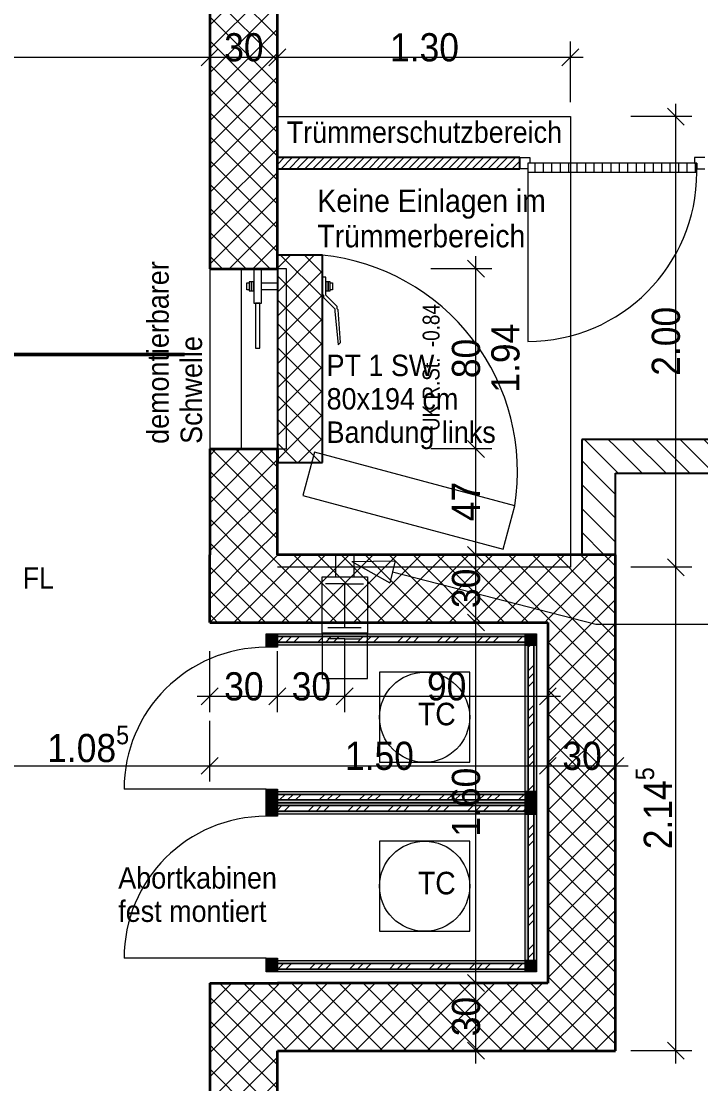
# Model space of a CAD drawing. Header units: metres. Extents: x -0.64 to 0.89, y -0.01 to 0.61.
# Drawn here: x 0.1134 to 0.1737, y 0.4024 to 0.4967 of the extents above; entities that cross this region are included whole.
import ezdxf
from ezdxf.xclip import XClip

# ---------------------------------------------------------------- set-up
doc = ezdxf.new("R2010")
doc.units = ezdxf.units.M
doc.header["$MEASUREMENT"] = 0
doc.header["$XCLIPFRAME"] = 0
for name, pattern in [('Achse', [0.0023, 0, -0.0008, 0.0015, 0]), ('Strich 2', [0.0028222222222216, 0.0014111111111108, -0.0014111111111108]), ('Strichpunkt 6_2_2mm Schnitt', [0.01, 0.006, -0.002, 0, -0.002])]:
    doc.linetypes.add(name, pattern=pattern)
for name, color, linetype in [('010 Aussenwände Schichttrennlinien', 7, 'Continuous'), ('010 Türen', 7, 'Continuous'), ('011_Stift 1.Grau', 7, 'Continuous'), ('015 Innenwände', 7, 'Continuous'), ('015 Innenwände Bauteilschraffuren', 7, 'Continuous'), ('060 Möbel Einbau', 7, 'Continuous'), ('060 Möbel Einbau Bauteilschraffuren', 7, 'Continuous'), ('107 Schutzraum', 7, 'Continuous'), ('160 Beschriftungen Ausführung', 7, 'Continuous'), ('340 Schutzraum', 7, 'Continuous')]:
    doc.layers.add(name, color=color, linetype=linetype)
doc.styles.add('ERSTELLTER_STIL_3', font='Arial.ttf', dxfattribs={"width": 0.8})
doc.styles.add('ERSTELLTER_STIL_5', font='Arial.ttf', dxfattribs={"width": 0.9})
pattern_1 = [(315, (0.5632624936329055, 0.7045894040556212), (0.001060660171779821, 0.001060660171779822), [])]
pattern_2 = [(44.99999999999999, (0.5632624936329055, 0.7045894040556212), (-0.001767766952966368, 0.001767766952966369), []), (44.99999999999999, (0.5629089402423122, 0.7049429574462145), (-0.001767766952966368, 0.001767766952966369), []), (44.99999999999999, (0.5625553868517189, 0.7052965108368078), (-0.001767766952966368, 0.001767766952966369), [])]
pattern_3 = [(44.99999999999999, (0.5632624936329055, 0.7045894040556212), (-0.001060660171779821, 0.001060660171779822), []), (135.0000000000002, (0.5632624936329055, 0.7045894040556212), (0.001060660171779818, 0.001060660171779824), [])]

# ---------------------------------------------------------------- blocks, each defined once
blk = doc.blocks.new('Zeichnung_2_1', base_point=(0.5632624936329055, 0.7045894040556212))
at = {"layer": '015 Innenwände Bauteilschraffuren', "linetype": 'Continuous', "lineweight": 0, "true_color": 0x000000}
h = blk.add_hatch(dxfattribs=at)
h.set_pattern_fill('Beton_0001', color=18, style=0, pattern_type=2)
h.set_pattern_definition(pattern_3)
h.paths.add_polyline_path([(0.1301542766263139, 0.474723795891597), (0.1361542760832409, 0.474723795891597), (0.1361542760832409, 0.4759237965235727), (0.1361542760832409, 0.5735762650520854), (0.1301542766263139, 0.5735762650520854)])
h = blk.add_hatch(dxfattribs=at)
h.set_pattern_fill('Holz__massiv_0001', color=18, style=0, pattern_type=2)
h.set_pattern_definition([(44.99999999999999, (0.5632624936329055, 0.7045894040556212), (-0.0003535533905932736, 0.0003535533905932739), [])])
h.paths.add_polyline_path([(0.1576671738794986, 0.4845762646683712), (0.1361542766317746, 0.4845762639322991), (0.1361542766317746, 0.4835762642843528), (0.1576671738794986, 0.4835762642843528)])
at = {"layer": '015 Innenwände Bauteilschraffuren', "linetype": 'Continuous', "lineweight": 0, "true_color": 0xffffff}
h = blk.add_hatch(dxfattribs=at)
h.set_pattern_fill('Dämmstoff__allgemein_ver_31', style=0, pattern_type=2)
h.set_pattern_definition([(90.0000000000002, (0.5632624936329055, 0.7045894040556212), (-0.00075, 0), [])])
h.paths.add_polyline_path([(0.1583671740758648, 0.4840762645926339), (0.1583671740758654, 0.4832762645926338), (0.1733671740758654, 0.4832762645926441), (0.1733671740758648, 0.4840762645926441)])
at = {"layer": '015 Innenwände Bauteilschraffuren', "linetype": 'Continuous', "lineweight": 0, "true_color": 0x000000}
h = blk.add_hatch(dxfattribs=at)
h.set_pattern_fill('Beton_0001', color=18, style=0, pattern_type=2)
h.set_pattern_definition(pattern_3)
h.paths.add_polyline_path([(0.1401542766333124, 0.457523795912273), (0.1401542766322028, 0.475923795912273), (0.1361542766322029, 0.4759237959120317), (0.1361542766333124, 0.4575237959120318)])
h = blk.add_hatch(dxfattribs=at)
h.set_pattern_fill('Kalksandstein_0001', color=18, style=0, pattern_type=2)
h.set_pattern_definition(pattern_1)
h.paths.add_polyline_path([(0.163154276485584, 0.4595762650542915), (0.163154276485584, 0.4565762650542915), (0.166154276485584, 0.4565762650542915)])
h = blk.add_hatch(dxfattribs=at)
h.set_pattern_fill('Kalksandstein_0001', color=18, style=0, pattern_type=2)
h.set_pattern_definition(pattern_1)
h.paths.add_polyline_path([(0.163154276485584, 0.4595762650542995), (0.1661542764855881, 0.4565762650542955), (0.1661542764855881, 0.4595762650542995)])
h = blk.add_hatch(dxfattribs=at)
h.set_pattern_fill('Kalksandstein_0001', color=18, style=0, pattern_type=2)
h.set_pattern_definition(pattern_1)
h.paths.add_polyline_path([(0.1661542764855881, 0.4565762650542955), (0.2001987327519082, 0.4565762650542955), (0.2001987327519082, 0.4595762654463732), (0.1661542764855881, 0.4595762654463732)])
h = blk.add_hatch(dxfattribs=at)
h.set_pattern_fill('Beton_0001', color=18, style=0, pattern_type=2)
h.set_pattern_definition(pattern_3)
h.paths.add_polyline_path([(0.1361542760832409, 0.4587237967226332), (0.1301542766263139, 0.4587237967226332), (0.1301542766263139, 0.4493259542957452), (0.1361542760832409, 0.4493259542957452), (0.1361542760832409, 0.4575237960906576)])
h = blk.add_hatch(dxfattribs=at)
h.set_pattern_fill('Kalksandstein_0001', color=18, style=0, pattern_type=2)
h.set_pattern_definition(pattern_1)
h.paths.add_polyline_path([(0.163154276485584, 0.4565762650542915), (0.163154276485584, 0.4493259542957452), (0.166154276485584, 0.4493259542957452), (0.166154276485584, 0.4565762650542955)])
h = blk.add_hatch(dxfattribs=at)
h.set_pattern_fill('Beton_0001', color=18, style=0, pattern_type=2)
h.set_pattern_definition(pattern_3)
h.paths.add_polyline_path([(0.1301542766338068, 0.4433259542957452), (0.1361542766338068, 0.4493259542957452), (0.1301542766338068, 0.4493259542957452)])
h = blk.add_hatch(dxfattribs=at)
h.set_pattern_fill('Beton_0001', color=18, style=0, pattern_type=2)
h.set_pattern_definition(pattern_3)
h.paths.add_polyline_path([(0.1361542766345304, 0.4493259542957452), (0.1301542766345304, 0.4433259542957452), (0.1361542766345304, 0.4433259542957452)])
h = blk.add_hatch(dxfattribs=at)
h.set_pattern_fill('Beton_0001', color=18, style=0, pattern_type=2)
h.set_pattern_definition(pattern_3)
h.paths.add_polyline_path([(0.160154276485584, 0.4493259542957452), (0.1361542766338068, 0.4493259542957452), (0.1361542766341686, 0.4433259542957452), (0.160154276485584, 0.4433259542957452)])
h = blk.add_hatch(dxfattribs=at)
h.set_pattern_fill('Beton_0001', color=18, style=0, pattern_type=2)
h.set_pattern_definition(pattern_3)
h.paths.add_polyline_path([(0.166154276485584, 0.4493259542957452), (0.160154276485584, 0.4493259542957452), (0.160154276485584, 0.4433259542957452)])
h = blk.add_hatch(dxfattribs=at)
h.set_pattern_fill('Beton_0001', color=18, style=0, pattern_type=2)
h.set_pattern_definition(pattern_3)
h.paths.add_polyline_path([(0.160154276485584, 0.4433259542957452), (0.166154276485584, 0.4433259542957452), (0.166154276485584, 0.4493259542957452)])
h = blk.add_hatch(dxfattribs=at)
h.set_pattern_fill('Beton_0001', color=18, style=0, pattern_type=2)
h.set_pattern_definition(pattern_3)
h.paths.add_polyline_path([(0.166154276485584, 0.4113259542957452), (0.166154276485584, 0.4433259542957452), (0.160154276485584, 0.4433259542957452), (0.160154276485584, 0.4113259542957452)])
h = blk.add_hatch(dxfattribs=at)
h.set_pattern_fill('Beton_0001', color=18, style=0, pattern_type=2)
h.set_pattern_definition(pattern_3)
h.paths.add_polyline_path([(0.1361542766353118, 0.4113259542957453), (0.1301542766353118, 0.4113259542957453), (0.1361542766353118, 0.4053259542957452)])
h = blk.add_hatch(dxfattribs=at)
h.set_pattern_fill('Beton_0001', color=18, style=0, pattern_type=2)
h.set_pattern_definition(pattern_3)
h.paths.add_polyline_path([(0.1301542766349847, 0.4053259542954181), (0.1361542766353118, 0.4053259542954181), (0.1301542766349847, 0.4113259542957452)])
h = blk.add_hatch(dxfattribs=at)
h.set_pattern_fill('Beton_0001', color=18, style=0, pattern_type=2)
h.set_pattern_definition(pattern_3)
h.paths.add_polyline_path([(0.160154276485584, 0.4113259542957452), (0.1361542766353118, 0.4113259542957452), (0.1361542766349847, 0.4053259542957452), (0.160154276485584, 0.4053259542957452)])
h = blk.add_hatch(dxfattribs=at)
h.set_pattern_fill('Beton_0001', color=18, style=0, pattern_type=2)
h.set_pattern_definition(pattern_3)
h.paths.add_polyline_path([(0.166154276485584, 0.4113259542957452), (0.160154276485584, 0.4113259542957452), (0.166154276485584, 0.4053259542957452)])
h = blk.add_hatch(dxfattribs=at)
h.set_pattern_fill('Beton_0001', color=18, style=0, pattern_type=2)
h.set_pattern_definition(pattern_3)
h.paths.add_polyline_path([(0.166154276485584, 0.4053259542957451), (0.160154276485584, 0.4113259542957452), (0.160154276485584, 0.4053259542957451)])
h = blk.add_hatch(dxfattribs=at)
h.set_pattern_fill('Beton_0001', color=18, style=0, pattern_type=2)
h.set_pattern_definition(pattern_3)
h.paths.add_polyline_path([(0.1361542766262852, 0.2457757868869179), (0.1361542766349847, 0.4053259542954181), (0.1301542766349847, 0.4053259542954181), (0.1301542766262853, 0.245776265082718)])
at = {"layer": '060 Möbel Einbau Bauteilschraffuren', "linetype": 'Continuous', "lineweight": 0, "true_color": 0x000000}
for points in [[(0.1351542764855842, 0.4423259542957452), (0.1351542764855842, 0.4413259542957452), (0.1361542764855844, 0.4413259542957452), (0.1361542764855844, 0.4423259542957452)], [(0.1591542764855839, 0.4413259542957452), (0.1591542764855839, 0.4423259542957452), (0.1581542764855843, 0.4423259542957452), (0.1581542764855843, 0.4413259542957452)], [(0.1361542764855844, 0.4283259542957452), (0.1351542764855842, 0.4283259542957452), (0.1351542764855842, 0.4273259542957452), (0.1361542764855844, 0.4273259542957452)], [(0.1581542764855843, 0.4273259542957452), (0.1591542764855839, 0.4273259542957452), (0.1591542764855839, 0.4283259542957452), (0.1581542764855843, 0.4283259542957452)], [(0.1351542766345958, 0.4273259542957452), (0.1351542766345958, 0.4263259542957453), (0.136154276634596, 0.4263259542957453), (0.136154276634596, 0.4273259542957452)], [(0.1591542766345956, 0.4263259542957453), (0.1591542766345956, 0.4273259542957452), (0.1581542766345959, 0.4273259542957452), (0.1581542766345959, 0.4263259542957453)], [(0.136154276634596, 0.4133259542957452), (0.1351542766345958, 0.4133259542957452), (0.1351542766345958, 0.4123259542957452), (0.136154276634596, 0.4123259542957452)], [(0.1581542766345959, 0.4123259542957452), (0.1591542766345956, 0.4123259542957452), (0.1591542766345956, 0.4133259542957452), (0.1581542766345959, 0.4133259542957452)]]:
    blk.add_hatch(color=18, dxfattribs=at).paths.add_polyline_path(points)
at = {"layer": '060 Möbel Einbau Bauteilschraffuren', "linetype": 'Continuous', "lineweight": 0, "true_color": 0xffffff}
for points in [[(0.1361542764855844, 0.4420759542957452), (0.1581542764855843, 0.4420759542957452), (0.1581542764855843, 0.4423259542957452), (0.1361542764855844, 0.4423259542957452)], [(0.1361542764855844, 0.4413259542957452), (0.1351542764855842, 0.4413259542957452), (0.1351542764855842, 0.4411259542957452), (0.1361542764855844, 0.4411259542957452)], [(0.1361542764855844, 0.4413259542957452), (0.1581542764855843, 0.4413259542957452), (0.1581542764855843, 0.4415759542957453), (0.1361542764855844, 0.4415759542957453)], [(0.1584042764855841, 0.4413259542957452), (0.1581542764855843, 0.4413259542957452), (0.1581542764855843, 0.4283259542957452), (0.1584042764855841, 0.4283259542957452)], [(0.1591542764855839, 0.4283259542957452), (0.1591542764855839, 0.4413259542957452), (0.1589042764855842, 0.4413259542957452), (0.1589042764855842, 0.4283259542957452)], [(0.1351542764855842, 0.4285259542957452), (0.1351542764855842, 0.4283259542957452), (0.1361542764855844, 0.4283259542957452), (0.1361542764855844, 0.4285259542957452)], [(0.1361542764855844, 0.4280759542957452), (0.1581542764855843, 0.4280759542957452), (0.1581542764855843, 0.4283259542957452), (0.1361542764855844, 0.4283259542957452)], [(0.1361542764855844, 0.4273259542957452), (0.1581542764855843, 0.4273259542957452), (0.1581542764855843, 0.4275759542957452), (0.1361542764855844, 0.4275759542957452)], [(0.136154276634596, 0.4270759542957452), (0.1581542766345959, 0.4270759542957452), (0.1581542766345959, 0.4273259542957452), (0.136154276634596, 0.4273259542957452)], [(0.136154276634596, 0.4263259542957453), (0.1351542766345958, 0.4263259542957453), (0.1351542766345958, 0.4261259542957452), (0.136154276634596, 0.4261259542957452)], [(0.136154276634596, 0.4263259542957453), (0.1581542766345959, 0.4263259542957453), (0.1581542766345959, 0.4265759542957452), (0.136154276634596, 0.4265759542957452)], [(0.1584042766345957, 0.4263259542957453), (0.1581542766345959, 0.4263259542957453), (0.1581542766345959, 0.4133259542957452), (0.1584042766345957, 0.4133259542957452)], [(0.1591542766345956, 0.4133259542957452), (0.1591542766345956, 0.4263259542957453), (0.1589042766345958, 0.4263259542957453), (0.1589042766345958, 0.4133259542957452)], [(0.1351542766345958, 0.4135259542957452), (0.1351542766345958, 0.4133259542957452), (0.136154276634596, 0.4133259542957452), (0.136154276634596, 0.4135259542957452)], [(0.136154276634596, 0.4130759542957452), (0.1581542766345959, 0.4130759542957452), (0.1581542766345959, 0.4133259542957452), (0.136154276634596, 0.4133259542957452)], [(0.136154276634596, 0.4123259542957452), (0.1581542766345959, 0.4123259542957452), (0.1581542766345959, 0.4125759542957452), (0.136154276634596, 0.4125759542957452)]]:
    blk.add_hatch(color=7, dxfattribs=at).paths.add_polyline_path(points)
at = {"layer": '060 Möbel Einbau Bauteilschraffuren', "linetype": 'Continuous', "lineweight": 0, "true_color": 0x000000}
h = blk.add_hatch(dxfattribs=at)
h.set_pattern_fill('Holzwerkstoff_0001', color=18, style=0, pattern_type=2)
h.set_pattern_definition(pattern_2)
h.paths.add_polyline_path([(0.1581542764855843, 0.4420759542957452), (0.1361542764855844, 0.4420759542957452), (0.1361542764855844, 0.4415759542957453), (0.1581542764855843, 0.4415759542957453)])
h = blk.add_hatch(dxfattribs=at)
h.set_pattern_fill('Holzwerkstoff_0001', color=18, style=0, pattern_type=2)
h.set_pattern_definition(pattern_2)
h.paths.add_polyline_path([(0.1589042764855842, 0.4413259542957452), (0.1584042764855841, 0.4413259542957452), (0.1584042764855841, 0.4283259542957452), (0.1589042764855842, 0.4283259542957452)])
h = blk.add_hatch(dxfattribs=at)
h.set_pattern_fill('Holzwerkstoff_0001', color=18, style=0, pattern_type=2)
h.set_pattern_definition(pattern_2)
h.paths.add_polyline_path([(0.1361542764855844, 0.4275759542957452), (0.1581542764855843, 0.4275759542957452), (0.1581542764855843, 0.4280759542957452), (0.1361542764855844, 0.4280759542957452)])
h = blk.add_hatch(dxfattribs=at)
h.set_pattern_fill('Holzwerkstoff_0001', color=18, style=0, pattern_type=2)
h.set_pattern_definition(pattern_2)
h.paths.add_polyline_path([(0.1581542766345959, 0.4270759542957452), (0.136154276634596, 0.4270759542957452), (0.136154276634596, 0.4265759542957452), (0.1581542766345959, 0.4265759542957452)])
h = blk.add_hatch(dxfattribs=at)
h.set_pattern_fill('Holzwerkstoff_0001', color=18, style=0, pattern_type=2)
h.set_pattern_definition(pattern_2)
h.paths.add_polyline_path([(0.1589042766345958, 0.4263259542957453), (0.1584042766345957, 0.4263259542957453), (0.1584042766345957, 0.4133259542957452), (0.1589042766345958, 0.4133259542957452)])
h = blk.add_hatch(dxfattribs=at)
h.set_pattern_fill('Holzwerkstoff_0001', color=18, style=0, pattern_type=2)
h.set_pattern_definition(pattern_2)
h.paths.add_polyline_path([(0.136154276634596, 0.4125759542957452), (0.1581542766345959, 0.4125759542957452), (0.1581542766345959, 0.4130759542957452), (0.136154276634596, 0.4130759542957452)])
at = {"layer": '010 Aussenwände Schichttrennlinien', "color": 7, "linetype": 'Strich 2', "lineweight": 20, "ltscale": 1000, "flags": 128}
blk.add_lwpolyline([(0.13615427663324, 0.4587237959120317), (0.13695427663324, 0.45872379591208), (0.13695427663324, 0.4747237959120317), (0.13295427663324, 0.4747237959120317), (0.13295427663324, 0.4587237959118387)], close=True, dxfattribs=at)
at = {"layer": '010 Türen', "color": 7, "linetype": 'Continuous', "lineweight": 13, "ltscale": 1000}
for p, q in [((0.1576671709162341, 0.4845762634223971), (0.158567173761407, 0.4845762634223971)), ((0.1576671709162341, 0.4835762653945803), (0.1576671709162341, 0.4845762634223971)), ((0.158567173761407, 0.4840762644084887), (0.1583671756958895, 0.4840762644084887)), ((0.1583671756958895, 0.4840762644084887), (0.1583671756958895, 0.4835762653945803)), ((0.1583671756958895, 0.4840762644084887), (0.1583671756958895, 0.4832762644461894)), ((0.17336717691406, 0.4840762644084887), (0.1583671756958895, 0.4840762644084887)), ((0.158567173761407, 0.4845762634223971), (0.158567173761407, 0.4840762644084887)), ((0.1740671739934858, 0.4845762634223971), (0.1731671711483129, 0.4845762634223971)), ((0.1731671711483129, 0.4845762634223971), (0.1731671711483129, 0.4840762644084887)), ((0.1731671711483129, 0.4840762644084887), (0.17336717691406, 0.4840762644084887)), ((0.17336717691406, 0.4840762644084887), (0.17336717691406, 0.4835762653945803)), ((0.17336717691406, 0.4832762644461894), (0.17336717691406, 0.4840762644084887)), ((0.1583671756958895, 0.4835762653945803), (0.1576671709162341, 0.4835762653945803)), ((0.1583671756958895, 0.4832762644461894), (0.17336717691406, 0.4832762644461894)), ((0.1583671756958895, 0.4832762644461894), (0.1583671756958895, 0.468276263228019)), ((0.17336717691406, 0.4835762653945803), (0.1740671739934858, 0.4835762653945803))]:
    blk.add_line(p, q, dxfattribs=at)
at = {"layer": '010 Türen', "color": 7, "linetype": 'Continuous', "lineweight": 25, "ltscale": 1000}
for p, q in [((0.1576671709162341, 0.4835762653945803), (0.1576671709162341, 0.4845762634223971)), ((0.1576671709162341, 0.4835762653945803), (0.1576671709162341, 0.4845762634223971)), ((0.1361542769323084, 0.4759237925375719), (0.1361542769323084, 0.4575237934046866)), ((0.1401542767438052, 0.4759237925375719), (0.1361542769323084, 0.4759237925375719)), ((0.1401542767438052, 0.4575237934046866), (0.1401542767438052, 0.4759237925375719)), ((0.1361542769323084, 0.4575237934046866), (0.1401542767438052, 0.4575237934046866))]:
    blk.add_line(p, q, dxfattribs=at)
at = {"layer": '010 Türen', "color": 7, "linetype": 'Continuous', "lineweight": 35, "ltscale": 1000}
for p, q in [((0.1361542769323084, 0.4747237964442377), (0.1361542769323084, 0.4759237925375719)), ((0.1361542769323084, 0.4747237964442377), (0.1361542769323084, 0.4759237925375719)), ((0.1301542733649484, 0.4747237964442377), (0.1361542769323084, 0.4747237964442377)), ((0.1301542733649484, 0.4587237971982505), (0.1361542769323084, 0.4587237971982505)), ((0.1361542769323084, 0.4587237971982505), (0.1361542769323084, 0.4575237934046866)), ((0.1361542769323084, 0.4587237971982505), (0.1361542769323084, 0.4575237934046866))]:
    blk.add_line(p, q, dxfattribs=at)
at = {"layer": '010 Türen', "color": 253, "linetype": 'Continuous', "lineweight": 13, "ltscale": 1000, "true_color": 0x9f9f9f}
for p, q in [((0.1340542779938013, 0.4746595842289237), (0.1340542779938013, 0.4716595824452438)), ((0.1347542750732271, 0.4746595842289237), (0.1340542779938013, 0.4746595842289237)), ((0.1347542750732271, 0.4716595824452438), (0.1347542750732271, 0.4746595842289237)), ((0.1334542760970194, 0.472859578538578), (0.1334542760970194, 0.4734595804353599)), ((0.1334542760970194, 0.4734595804353599), (0.1336542741625368, 0.4734595804353599)), ((0.1336542741625368, 0.4735595833182334), (0.1336542741625368, 0.472759583355934)), ((0.1338542799282839, 0.4735595833182334), (0.1336542741625368, 0.4735595833182334)), ((0.1338542799282839, 0.472759583355934), (0.1338542799282839, 0.4735595833182334)), ((0.1338542799282839, 0.4735595833182334), (0.1338542799282839, 0.472759583355934)), ((0.1340542779938013, 0.4735595833182334), (0.1338542799282839, 0.4735595833182334)), ((0.1340542779938013, 0.472759583355934), (0.1340542779938013, 0.4735595833182334)), ((0.1347542750732271, 0.4734595804353599), (0.1361542769323084, 0.4734595804353599)), ((0.1404542776921962, 0.4739595794492683), (0.1401542767438052, 0.4739595794492683)), ((0.1401542767438052, 0.4739595794492683), (0.1401542767438052, 0.4724595824075431)), ((0.1404542776921962, 0.4723595795246696), (0.1404542776921962, 0.4739595794492683)), ((0.1404542776921962, 0.4735595833182334), (0.1404542776921962, 0.472759583355934)), ((0.1406542757577136, 0.4735595833182334), (0.1404542776921962, 0.4735595833182334)), ((0.1406542757577136, 0.472759583355934), (0.1406542757577136, 0.4735595833182334)), ((0.1406542757577136, 0.4735595833182334), (0.1406542757577136, 0.472759583355934)), ((0.140854273823231, 0.4735595833182334), (0.1406542757577136, 0.4735595833182334)), ((0.140854273823231, 0.472759583355934), (0.140854273823231, 0.4735595833182334)), ((0.140854273823231, 0.4734595804353599), (0.1410542795889781, 0.4734595804353599)), ((0.1410542795889781, 0.4734595804353599), (0.1410542795889781, 0.472859578538578)), ((0.1336542741625368, 0.472859578538578), (0.1334542760970194, 0.472859578538578)), ((0.1336542741625368, 0.472759583355934), (0.1338542799282839, 0.472759583355934)), ((0.1338542799282839, 0.472759583355934), (0.1340542779938013, 0.472759583355934)), ((0.1361542769323084, 0.472859578538578), (0.1347542750732271, 0.472859578538578)), ((0.1401542767438052, 0.4724595824075431), (0.1402542796266787, 0.4723595795246696)), ((0.1404542776921962, 0.472759583355934), (0.1406542757577136, 0.472759583355934)), ((0.1406542757577136, 0.472759583355934), (0.140854273823231, 0.472759583355934)), ((0.1410542795889781, 0.472859578538578), (0.140854273823231, 0.472859578538578)), ((0.1340542779938013, 0.4716595824452438), (0.1347542750732271, 0.4716595824452438)), ((0.1346042745990316, 0.4716595824452438), (0.1342042784679968, 0.4716595824452438)), ((0.1342042784679968, 0.4716595824452438), (0.1342042784679968, 0.4676595826337469)), ((0.1346042745990316, 0.4676595826337469), (0.1346042745990316, 0.4716595824452438)), ((0.1402542796266787, 0.4723595795246696), (0.1402542796266787, 0.4721595814591521)), ((0.1402542796266787, 0.4721595814591521), (0.1412542776544956, 0.4711595834313353)), ((0.141454275720013, 0.4713595814968528), (0.1404542776921962, 0.4723595795246696)), ((0.1412542776544956, 0.4711595834313353), (0.1412542776544956, 0.4709595776655882)), ((0.1412542776544956, 0.4709595776655882), (0.1415542786028865, 0.4679595835821379)), ((0.141454275720013, 0.4711595834313353), (0.141454275720013, 0.4713595814968528)), ((0.1415481954214381, 0.4710656637299102), (0.141454275720013, 0.4711595834313353)), ((0.1417542766684039, 0.4681595816476553), (0.1415481954214381, 0.4710656637299102)), ((0.1342042784679968, 0.4676595826337469), (0.1346042745990316, 0.4676595826337469)), ((0.1415542786028865, 0.4679595835821379), (0.1417542766684039, 0.4681595816476553))]:
    blk.add_line(p, q, dxfattribs=at)
at = {"layer": '010 Türen', "color": 253, "linetype": 'Achse', "lineweight": 13, "ltscale": 1000, "true_color": 0x9f9f9f}
for p, q in [((0.1394446543772775, 0.458448590989434), (0.1384093815972899, 0.4545848852432996)), ((0.1572176931092659, 0.4536863223410771), (0.1394446543772775, 0.458448590989434)), ((0.1384093815972899, 0.4545848852432996), (0.1561824126290486, 0.4498226165949428)), ((0.1561824126290486, 0.4498226165949428), (0.1572176931092659, 0.4536863223410771))]:
    blk.add_line(p, q, dxfattribs=at)
at = {"layer": '010 Türen', "color": 7, "linetype": 'Continuous', "lineweight": 13, "ltscale": 1000}
blk.add_arc((0.1583671740758654, 0.4832762645926338), 0.015, 270, 0, dxfattribs=at)
at = {"layer": '010 Türen', "color": 253, "linetype": 'Achse', "lineweight": 13, "ltscale": 1000, "true_color": 0x9f9f9f}
blk.add_arc((0.1381542766333607, 0.4567237959121524), 0.01930388561922202, 350.9468630574353, 84.05313694945512, dxfattribs=at)
at = {"layer": '011_Stift 1.Grau', "color": 7, "linetype": 'Continuous', "lineweight": 13, "ltscale": 1000}
blk.add_line((0.1301542733649484, 0.4747237964442377), (0.1301542733649484, 0.4587237971982505), dxfattribs=at)
at = {"layer": '015 Innenwände', "color": 7, "linetype": 'Continuous', "lineweight": 25, "ltscale": 1000}
blk.add_line((0.1576671709162341, 0.4835762653945803), (0.1576671709162341, 0.4845762634223971), dxfattribs=at)
at = {"layer": '015 Innenwände', "color": 7, "linetype": 'Continuous', "lineweight": 35, "ltscale": 1000}
for p, q in [((0.1361542769323084, 0.4747237964442377), (0.1361542769323084, 0.4759237925375719)), ((0.1301542733649484, 0.4747237964442377), (0.1361542769323084, 0.4747237964442377)), ((0.1301542733649484, 0.4587237971982505), (0.1361542769323084, 0.4587237971982505)), ((0.1361542769323084, 0.4587237971982505), (0.1361542769323084, 0.4575237934046866))]:
    blk.add_line(p, q, dxfattribs=at)
at = {"layer": '015 Innenwände', "color": 7, "linetype": 'Continuous', "lineweight": 35, "ltscale": 1000, "flags": 128}
for points in [[(0.1361542766322753, 0.4747237952431017), (0.1361542766262537, 0.5745762650531814)], [(0.130154276626314, 0.5735762650520854), (0.1301542766322752, 0.4747237964393328)], [(0.1301542766332401, 0.4587237957621287), (0.1301542766338068, 0.4493259542957452)], [(0.1361542766338068, 0.4493259542957452), (0.1361542766332401, 0.4587237963040862)], [(0.1301542766341686, 0.4433259542957452), (0.1301542766338068, 0.4493259542957452)], [(0.160154276485584, 0.4493259542957452), (0.1361542766338068, 0.4493259542957452)], [(0.166154276485584, 0.4493259542957452), (0.160154276485584, 0.4493259542957452)], [(0.166154276485584, 0.4113259542957452), (0.166154276485584, 0.4493259542957452)], [(0.1301542766341686, 0.4433259542957452), (0.160154276485584, 0.4433259542957452)], [(0.160154276485584, 0.4433259542957452), (0.160154276485584, 0.4113259542957452)], [(0.1301542766353118, 0.4113259542957452), (0.1361542766353118, 0.4113259542957452)], [(0.1301542766353118, 0.4113259542957452), (0.1301542766263399, 0.2467762648980429)], [(0.160154276485584, 0.4113259542957452), (0.1361542766353118, 0.4113259542957452)], [(0.166154276485584, 0.4053259542957452), (0.166154276485584, 0.4113259542957452)], [(0.1361542766262853, 0.245775786886918), (0.1361542766349847, 0.4053259542957452)], [(0.1361542766349847, 0.4053259542957452), (0.166154276485584, 0.4053259542957452)]]:
    blk.add_lwpolyline(points, dxfattribs=at)
at = {"layer": '015 Innenwände', "color": 7, "linetype": 'Continuous', "lineweight": 25, "ltscale": 1000, "flags": 128}
for points in [[(0.1576671737069484, 0.4845762645926334), (0.1361542766317746, 0.4845762645926188)], [(0.1361542766317746, 0.4845762645926188), (0.1361542766317753, 0.4835762645926188)], [(0.1361542766317753, 0.4835762645926188), (0.1576671737069491, 0.4835762645926334)], [(0.163154276485584, 0.4595762650542915), (0.163154276485584, 0.4565762650542915)], [(0.2001987322263192, 0.4595762650543412), (0.163154276485584, 0.4595762650542915)], [(0.163154276485584, 0.4565762650542915), (0.163154276485584, 0.4493259542957452)], [(0.166154276485584, 0.4493259542957452), (0.166154276485584, 0.4565762650542955)], [(0.166154276485584, 0.4565762650542955), (0.2001987327519065, 0.4565762650543412)], [(0.166154276485584, 0.4493259542957452), (0.163154276485584, 0.4493259542957452)]]:
    blk.add_lwpolyline(points, dxfattribs=at)
at = {"layer": '060 Möbel Einbau', "color": 7, "linetype": 'Continuous', "lineweight": 13, "ltscale": 1000}
for p, q in [((0.1351542789044916, 0.4423259578855394), (0.1361542769323084, 0.4423259578855394)), ((0.1351542789044916, 0.4413259521574929), (0.1351542789044916, 0.4423259578855394)), ((0.1361542769323084, 0.4420759545284703), (0.1361542769323084, 0.4423259578855394)), ((0.1361542769323084, 0.4423259578855394), (0.1581542797456556, 0.4423259578855394)), ((0.1361542769323084, 0.4423259578855394), (0.1361542769323084, 0.4413259521574929)), ((0.1581542797456556, 0.4423259578855394), (0.1581542797456556, 0.4420759545284703)), ((0.1581542797456556, 0.4413259521574929), (0.1581542797456556, 0.4423259578855394)), ((0.1581542797456556, 0.4423259578855394), (0.1591542777734724, 0.4423259578855394)), ((0.1591542777734724, 0.4423259578855394), (0.1591542777734724, 0.4413259521574929)), ((0.1351542789044916, 0.4411259540919755), (0.1351542789044916, 0.4413259521574929)), ((0.1351542789044916, 0.4413259521574929), (0.1361542769323084, 0.4413259521574929)), ((0.1361542769323084, 0.4413259521574929), (0.1351542789044916, 0.4413259521574929)), ((0.1581542797456556, 0.4420759545284703), (0.1361542769323084, 0.4420759545284703)), ((0.1361542769323084, 0.4415759555145619), (0.1361542769323084, 0.4420759545284703)), ((0.1361542769323084, 0.4420759545284703), (0.1581542797456556, 0.4420759545284703)), ((0.1361542769323084, 0.4413259521574929), (0.1361542769323084, 0.4415759555145619)), ((0.1361542769323084, 0.4415759555145619), (0.1581542797456556, 0.4415759555145619)), ((0.1581542797456556, 0.4415759555145619), (0.1361542769323084, 0.4415759555145619)), ((0.1581542797456556, 0.4413259521574929), (0.1361542769323084, 0.4413259521574929)), ((0.1361542769323084, 0.4413259521574929), (0.1361542769323084, 0.4411259540919755)), ((0.1581542797456556, 0.4420759545284703), (0.1581542797456556, 0.4415759555145619)), ((0.1581542797456556, 0.4415759555145619), (0.1581542797456556, 0.4413259521574929)), ((0.1581542797456556, 0.4283259546951858), (0.1581542797456556, 0.4413259521574929)), ((0.1581542797456556, 0.4413259521574929), (0.158404275402495, 0.4413259521574929)), ((0.1591542777734724, 0.4413259521574929), (0.1581542797456556, 0.4413259521574929)), ((0.158404275402495, 0.4413259521574929), (0.158404275402495, 0.4283259546951858)), ((0.158404275402495, 0.4283259546951858), (0.158404275402495, 0.4413259521574929)), ((0.158404275402495, 0.4413259521574929), (0.1589042744164034, 0.4413259521574929)), ((0.1589042744164034, 0.4283259546951858), (0.1589042744164034, 0.4413259521574929)), ((0.1589042744164034, 0.4413259521574929), (0.1591542777734724, 0.4413259521574929)), ((0.1589042744164034, 0.4413259521574929), (0.1589042744164034, 0.4283259546951858)), ((0.1591542777734724, 0.4413259521574929), (0.1591542777734724, 0.4283259546951858)), ((0.1361542769323084, 0.4411259540919755), (0.1351542789044916, 0.4411259540919755)), ((0.1351542789044916, 0.4285259527607032), (0.1225542775732193, 0.4285259527607032)), ((0.1351542789044916, 0.4285259527607032), (0.1361542769323084, 0.4285259527607032)), ((0.1351542789044916, 0.4283259546951858), (0.1351542789044916, 0.4285259527607032)), ((0.1361542769323084, 0.4283259546951858), (0.1351542789044916, 0.4283259546951858)), ((0.1351542789044916, 0.4273259566673689), (0.1351542789044916, 0.4283259546951858)), ((0.1351542789044916, 0.4283259546951858), (0.1361542769323084, 0.4283259546951858)), ((0.1361542769323084, 0.4285259527607032), (0.1361542769323084, 0.4283259546951858)), ((0.1361542769323084, 0.4280759513381167), (0.1361542769323084, 0.4283259546951858)), ((0.1361542769323084, 0.4283259546951858), (0.1581542797456556, 0.4283259546951858)), ((0.1361542769323084, 0.4283259546951858), (0.1361542769323084, 0.4273259566673689)), ((0.1581542797456556, 0.4280759513381167), (0.1361542769323084, 0.4280759513381167)), ((0.1361542769323084, 0.4275759523242083), (0.1361542769323084, 0.4280759513381167)), ((0.1361542769323084, 0.4280759513381167), (0.1581542797456556, 0.4280759513381167)), ((0.1581542797456556, 0.4283259546951858), (0.1581542797456556, 0.4280759513381167)), ((0.158404275402495, 0.4283259546951858), (0.1581542797456556, 0.4283259546951858)), ((0.1581542797456556, 0.4273259566673689), (0.1581542797456556, 0.4283259546951858)), ((0.1581542797456556, 0.4283259546951858), (0.1591542777734724, 0.4283259546951858)), ((0.1581542797456556, 0.4280759513381167), (0.1581542797456556, 0.4275759523242083)), ((0.1589042744164034, 0.4283259546951858), (0.158404275402495, 0.4283259546951858)), ((0.1591542777734724, 0.4283259546951858), (0.1589042744164034, 0.4283259546951858)), ((0.1591542777734724, 0.4283259546951858), (0.1591542777734724, 0.4273259566673689)), ((0.1361542769323084, 0.4273259566673689), (0.1351542789044916, 0.4273259566673689)), ((0.1351542789044916, 0.4273259566673689), (0.1361542769323084, 0.4273259566673689)), ((0.1351542789044916, 0.4263259509393225), (0.1351542789044916, 0.4273259566673689)), ((0.1361542769323084, 0.4273259566673689), (0.1361542769323084, 0.4275759523242083)), ((0.1361542769323084, 0.4275759523242083), (0.1581542797456556, 0.4275759523242083)), ((0.1581542797456556, 0.4275759523242083), (0.1361542769323084, 0.4275759523242083)), ((0.1581542797456556, 0.4273259566673689), (0.1361542769323084, 0.4273259566673689)), ((0.1361542769323084, 0.4270759533102999), (0.1361542769323084, 0.4273259566673689)), ((0.1361542769323084, 0.4273259566673689), (0.1581542797456556, 0.4273259566673689)), ((0.1361542769323084, 0.4273259566673689), (0.1361542769323084, 0.4263259509393225)), ((0.1581542797456556, 0.4275759523242083), (0.1581542797456556, 0.4273259566673689)), ((0.1591542777734724, 0.4273259566673689), (0.1581542797456556, 0.4273259566673689)), ((0.1581542797456556, 0.4273259566673689), (0.1581542797456556, 0.4270759533102999)), ((0.1581542797456556, 0.4263259509393225), (0.1581542797456556, 0.4273259566673689)), ((0.1581542797456556, 0.4273259566673689), (0.1591542777734724, 0.4273259566673689)), ((0.1591542777734724, 0.4273259566673689), (0.1591542777734724, 0.4263259509393225)), ((0.1351542789044916, 0.4261259528738051), (0.1351542789044916, 0.4263259509393225)), ((0.1351542789044916, 0.4263259509393225), (0.1361542769323084, 0.4263259509393225)), ((0.1361542769323084, 0.4263259509393225), (0.1351542789044916, 0.4263259509393225)), ((0.1581542797456556, 0.4270759533102999), (0.1361542769323084, 0.4270759533102999)), ((0.1361542769323084, 0.4265759542963915), (0.1361542769323084, 0.4270759533102999)), ((0.1361542769323084, 0.4270759533102999), (0.1581542797456556, 0.4270759533102999)), ((0.1361542769323084, 0.4263259509393225), (0.1361542769323084, 0.4265759542963915)), ((0.1361542769323084, 0.4265759542963915), (0.1581542797456556, 0.4265759542963915)), ((0.1581542797456556, 0.4265759542963915), (0.1361542769323084, 0.4265759542963915)), ((0.1581542797456556, 0.4263259509393225), (0.1361542769323084, 0.4263259509393225)), ((0.1361542769323084, 0.4263259509393225), (0.1361542769323084, 0.4261259528738051)), ((0.1581542797456556, 0.4270759533102999), (0.1581542797456556, 0.4265759542963915)), ((0.1581542797456556, 0.4265759542963915), (0.1581542797456556, 0.4263259509393225)), ((0.1581542797456556, 0.4133259534770153), (0.1581542797456556, 0.4263259509393225)), ((0.1581542797456556, 0.4263259509393225), (0.158404275402495, 0.4263259509393225)), ((0.1591542777734724, 0.4263259509393225), (0.1581542797456556, 0.4263259509393225)), ((0.158404275402495, 0.4263259509393225), (0.158404275402495, 0.4133259534770153)), ((0.158404275402495, 0.4133259534770153), (0.158404275402495, 0.4263259509393225)), ((0.158404275402495, 0.4263259509393225), (0.1589042744164034, 0.4263259509393225)), ((0.1589042744164034, 0.4133259534770153), (0.1589042744164034, 0.4263259509393225)), ((0.1589042744164034, 0.4263259509393225), (0.1591542777734724, 0.4263259509393225)), ((0.1589042744164034, 0.4263259509393225), (0.1589042744164034, 0.4133259534770153)), ((0.1591542777734724, 0.4263259509393225), (0.1591542777734724, 0.4133259534770153)), ((0.1361542769323084, 0.4261259528738051), (0.1351542789044916, 0.4261259528738051)), ((0.1351542789044916, 0.4135259515425327), (0.1225542775732193, 0.4135259515425327)), ((0.1351542789044916, 0.4135259515425327), (0.1361542769323084, 0.4135259515425327)), ((0.1351542789044916, 0.4133259534770153), (0.1351542789044916, 0.4135259515425327)), ((0.1361542769323084, 0.4133259534770153), (0.1351542789044916, 0.4133259534770153)), ((0.1351542789044916, 0.4123259554491985), (0.1351542789044916, 0.4133259534770153)), ((0.1351542789044916, 0.4133259534770153), (0.1361542769323084, 0.4133259534770153)), ((0.1361542769323084, 0.4135259515425327), (0.1361542769323084, 0.4133259534770153)), ((0.1361542769323084, 0.413075957820176), (0.1361542769323084, 0.4133259534770153)), ((0.1361542769323084, 0.4133259534770153), (0.1581542797456556, 0.4133259534770153)), ((0.1361542769323084, 0.4133259534770153), (0.1361542769323084, 0.4123259554491985)), ((0.1581542797456556, 0.413075957820176), (0.1361542769323084, 0.413075957820176)), ((0.1361542769323084, 0.4125759511060379), (0.1361542769323084, 0.413075957820176)), ((0.1361542769323084, 0.413075957820176), (0.1581542797456556, 0.413075957820176)), ((0.1581542797456556, 0.4133259534770153), (0.1581542797456556, 0.413075957820176)), ((0.158404275402495, 0.4133259534770153), (0.1581542797456556, 0.4133259534770153)), ((0.1581542797456556, 0.4123259554491985), (0.1581542797456556, 0.4133259534770153)), ((0.1581542797456556, 0.4133259534770153), (0.1591542777734724, 0.4133259534770153)), ((0.1581542797456556, 0.413075957820176), (0.1581542797456556, 0.4125759511060379)), ((0.1589042744164034, 0.4133259534770153), (0.158404275402495, 0.4133259534770153)), ((0.1591542777734724, 0.4133259534770153), (0.1589042744164034, 0.4133259534770153)), ((0.1591542777734724, 0.4133259534770153), (0.1591542777734724, 0.4123259554491985)), ((0.1361542769323084, 0.4123259554491985), (0.1351542789044916, 0.4123259554491985)), ((0.1361542769323084, 0.4123259554491985), (0.1361542769323084, 0.4125759511060379)), ((0.1361542769323084, 0.4125759511060379), (0.1581542797456556, 0.4125759511060379)), ((0.1581542797456556, 0.4125759511060379), (0.1361542769323084, 0.4125759511060379)), ((0.1581542797456556, 0.4123259554491985), (0.1361542769323084, 0.4123259554491985)), ((0.1581542797456556, 0.4125759511060379), (0.1581542797456556, 0.4123259554491985)), ((0.1591542777734724, 0.4123259554491985), (0.1581542797456556, 0.4123259554491985))]:
    blk.add_line(p, q, dxfattribs=at)
for centre in [(0.1351542764855842, 0.4285259542957452), (0.1351542766345958, 0.4135259542957452)]:
    blk.add_arc(centre, 0.01259999999999799, 90, 180, dxfattribs=at)
at = {"layer": '107 Schutzraum', "color": 7, "linetype": 'Continuous', "lineweight": 13, "ltscale": 1000}
for p, q in [((0.1309042757359258, 0.4942369869812577), (0.1294042786942006, 0.4927369822393029)), ((0.1301542733649484, 0.4894869847987835), (0.1301542733649484, 0.494893239055863)), ((0.1369042793032858, 0.4942369869812577), (0.135404274561331, 0.4927369822393029)), ((0.1361542769323084, 0.4894869847987835), (0.1361542769323084, 0.494893239055863)), ((0.161404277186175, 0.4927369822393029), (0.1629042742279002, 0.4942369869812577)), ((0.1621542795571524, 0.4894869847987835), (0.1621542795571524, 0.494893239055863)), ((0.06845427338502418, 0.4934869846102803), (0.1301542733649484, 0.4934869846102803)), ((0.1301542733649484, 0.4934869846102803), (0.1361542769323084, 0.4934869846102803)), ((0.1361542769323084, 0.4934869846102803), (0.1621542795571524, 0.4934869846102803)), ((0.1621542795571524, 0.4934869846102803), (0.1632792754133889, 0.4934869846102803)), ((0.1715068245237003, 0.4882211209407538), (0.1715068245237003, 0.4893461244972199)), ((0.1722568268946777, 0.4874711185697764), (0.1707568221527228, 0.4889711233117312)), ((0.1729130712690533, 0.4882211209407538), (0.1675068247122035, 0.4882211209407538)), ((0.1715068245237003, 0.4482259508697961), (0.1715068245237003, 0.4882211209407538)), ((0.1545230208329165, 0.4739737940732603), (0.1530230237911913, 0.4754737988152151)), ((0.1537730184619391, 0.4747237964442377), (0.1537730184619391, 0.4758487923004742)), ((0.1551792729075217, 0.4747237964442377), (0.1497730186504423, 0.4747237964442377)), ((0.1537730184619391, 0.4587237971982505), (0.1537730184619391, 0.4747237964442377)), ((0.1530230237911913, 0.459473799569228), (0.1545230208329165, 0.4579737948272731)), ((0.1551792729075217, 0.4587237971982505), (0.1497730186504423, 0.4587237971982505)), ((0.1537730184619391, 0.4493259517804865), (0.1537730184619391, 0.4587237971982505)), ((0.1530230237911913, 0.4500759541514639), (0.1545230208329165, 0.4485759571097387)), ((0.1551792729075217, 0.4493259517804865), (0.1497730186504423, 0.4493259517804865)), ((0.1537730184619391, 0.4433259559133561), (0.1537730184619391, 0.4493259517804865)), ((0.1707568221527228, 0.4489759532407736), (0.1722568268946777, 0.4474759561990484)), ((0.1729130712690533, 0.4482259508697961), (0.1675068247122035, 0.4482259508697961)), ((0.1715068245237003, 0.4053259538540217), (0.1715068245237003, 0.4482259508697961)), ((0.1577730182734359, 0.4433259559133561), (0.1523667717165861, 0.4433259559133561)), ((0.1530230237911913, 0.4440759505841038), (0.1545230208329165, 0.4425759535423787)), ((0.1537730184619391, 0.4113259574213817), (0.1537730184619391, 0.4433259559133561)), ((0.1301542733649484, 0.4353712875424974), (0.1301542733649484, 0.440777541799577)), ((0.1361542769323084, 0.4353712875424974), (0.1361542769323084, 0.440777541799577)), ((0.1421364467677261, 0.4353712875424974), (0.1421364467677261, 0.440777541799577)), ((0.1601542758012892, 0.4353712875424974), (0.1601542758012892, 0.440777541799577)), ((0.1309042757359258, 0.4375275366588279), (0.1294042786942006, 0.4360275396171027)), ((0.1369042793032858, 0.4375275366588279), (0.135404274561331, 0.4360275396171027)), ((0.1428864491387035, 0.4375275366588279), (0.1413864443967487, 0.4360275396171027)), ((0.1594042734303117, 0.4360275396171027), (0.1609042781722666, 0.4375275366588279)), ((0.1290292775087119, 0.4367775419880802), (0.1301542733649484, 0.4367775419880802)), ((0.1301542733649484, 0.4367775419880802), (0.1361542769323084, 0.4367775419880802)), ((0.1361542769323084, 0.4367775419880802), (0.1421364467677261, 0.4367775419880802)), ((0.1421364467677261, 0.4367775419880802), (0.1601542758012892, 0.4367775419880802)), ((0.1601542758012892, 0.4367775419880802), (0.1612792793577553, 0.4367775419880802)), ((0.1301542733649484, 0.429202302434777), (0.1301542733649484, 0.4346085489916269)), ((0.1661542793686492, 0.429202302434777), (0.1661542793686492, 0.4346085489916269)), ((0.1601542758012892, 0.4266085493686332), (0.1601542758012892, 0.432014795925483)), ((0.1309042757359258, 0.4313585515511075), (0.1294042786942006, 0.4298585468091526)), ((0.1609042781722666, 0.4313585515511075), (0.1594042734303117, 0.4298585468091526)), ((0.1654042769976718, 0.4298585468091526), (0.1669042740393969, 0.4313585515511075)), ((0.1084542792002218, 0.4306085491801301), (0.1301542733649484, 0.4306085491801301)), ((0.1301542733649484, 0.4306085491801301), (0.1601542758012892, 0.4306085491801301)), ((0.1601542758012892, 0.4306085491801301), (0.1661542793686492, 0.4306085491801301)), ((0.1661542793686492, 0.4306085491801301), (0.1672792752248857, 0.4306085491801301)), ((0.1530230237911913, 0.4120759520921295), (0.1545230208329165, 0.4105759550504043)), ((0.1577730182734359, 0.4113259574213817), (0.1523667717165861, 0.4113259574213817)), ((0.1537730184619391, 0.4053259538540217), (0.1537730184619391, 0.4113259574213817)), ((0.1530230237911913, 0.4060759562249991), (0.1545230208329165, 0.4045759514830443)), ((0.1707568221527228, 0.4060759562249991), (0.1722568268946777, 0.4045759514830443)), ((0.1577730182734359, 0.4053259538540217), (0.1523667717165861, 0.4053259538540217)), ((0.1537730184619391, 0.4042009579977853), (0.1537730184619391, 0.4053259538540217)), ((0.1729130712690533, 0.4053259538540217), (0.1675068247122035, 0.4053259538540217)), ((0.1715068245237003, 0.4042009579977853), (0.1715068245237003, 0.4053259538540217))]:
    blk.add_line(p, q, dxfattribs=at)
at = {"layer": '340 Schutzraum', "color": 7, "linetype": 'Continuous', "lineweight": 13, "ltscale": 1000}
for p, q in [((0.1301542733649484, 0.4742237974303293), (0.1301542733649484, 0.4582237981843422)), ((0.1413392804899496, 0.4473653809008221), (0.1413392804899496, 0.4493653769564557)), ((0.1429392804145483, 0.4493653769564557), (0.1429392804145483, 0.4473653809008221)), ((0.1427581171108318, 0.4487502749092683), (0.1466216149507647, 0.4487903546047605)), ((0.1427581171108318, 0.4487502749092683), (0.146124041509206, 0.4468532386247061)), ((0.1466216149507647, 0.4487903546047605), (0.146124041509206, 0.4468532386247061)), ((0.1401392766963857, 0.4423653753612789), (0.1401392766963857, 0.4473653809008221)), ((0.1401392766963857, 0.4473653809008221), (0.1441392765078824, 0.4473653809008221)), ((0.1441392765078824, 0.4473653809008221), (0.1441392765078824, 0.4423653753612789)), ((0.1463728282299854, 0.4478217966147333), (0.1644079750801021, 0.4431892768365096)), ((0.1421392804522489, 0.4467558769206132), (0.1404284588220741, 0.4467558769206132)), ((0.1421392804522489, 0.4428875202357512), (0.1421392804522489, 0.4467558769206132)), ((0.1421392804522489, 0.4467558769206132), (0.1438064186794406, 0.4467558769206132)), ((0.1644079750801021, 0.4431892768365096), (0.1744079707587293, 0.4431892768365096)), ((0.1401392766963857, 0.4423653753612789), (0.1401392766963857, 0.4383653755497821)), ((0.1441392765078824, 0.4423653753612789), (0.1401392766963857, 0.4423653753612789)), ((0.1406468604365303, 0.4428875202357512), (0.1435880093647547, 0.4428875202357512)), ((0.1441392765078824, 0.4383653755497821), (0.1441392765078824, 0.4423653753612789)), ((0.1421392804522489, 0.4418828712692069), (0.1406468604365303, 0.4418828712692069)), ((0.1421392804522489, 0.4383653755497821), (0.1421392804522489, 0.4418828712692069)), ((0.1421392804522489, 0.4418828712692069), (0.1435880093647547, 0.4418828712692069)), ((0.1532185942246419, 0.4389213629337047), (0.1452185946016483, 0.4389213629337047)), ((0.1452185946016483, 0.4389213629337047), (0.1452185946016483, 0.4309213633107111)), ((0.1532185942246419, 0.4309213633107111), (0.1532185942246419, 0.4389213629337047)), ((0.1401392766963857, 0.4383653755497821), (0.1441392765078824, 0.4383653755497821)), ((0.1452185946016483, 0.4309213633107111), (0.1532185942246419, 0.4309213633107111)), ((0.1532185942246419, 0.4239213694157639), (0.1452185946016483, 0.4239213694157639)), ((0.1452185946016483, 0.4239213694157639), (0.1452185946016483, 0.4159213697927703)), ((0.1532185942246419, 0.4159213697927703), (0.1532185942246419, 0.4239213694157639)), ((0.1452185946016483, 0.4159213697927703), (0.1532185942246419, 0.4159213697927703))]:
    blk.add_line(p, q, dxfattribs=at)
at = {"layer": '340 Schutzraum', "color": 7, "linetype": 'Strich 2', "lineweight": 13, "ltscale": 1000, "flags": 128}
blk.add_lwpolyline([(0.1361542766259829, 0.4882211210705845), (0.1621542766259829, 0.4882211210705845), (0.1621542766259829, 0.4482259542957452), (0.1361542766259828, 0.4482259542957454)], dxfattribs=at)
at = {"layer": '340 Schutzraum', "color": 7, "linetype": 'Strichpunkt 6_2_2mm Schnitt', "lineweight": 50, "ltscale": 1000, "flags": 128}
blk.add_lwpolyline([(0.02852925500250125, 0.4769810621844294), (0.02852973213755483, 0.4671099694824824), (0.1279303490868337, 0.4671099874976929)], dxfattribs=at)
at = {"layer": '340 Schutzraum', "color": 7, "linetype": 'Continuous', "lineweight": 13, "ltscale": 1000}
for centre in [(0.149218593109135, 0.4349213662068618), (0.1492185932581466, 0.4199213662068618)]:
    blk.add_circle(centre, 0.0040000000596, dxfattribs=at)
at = {"layer": '107 Schutzraum', "color": 7, "linetype": 'Continuous', "lineweight": 13, "char_height": 0.0025, "attachment_point": 7, "style": 'ERSTELLTER_STIL_5'}
for s, insert in [('\\A1;{\\pql;\\fArial|b0|i0|c0|p0;\\W0.900000;30}', (0.1314381465695244, 0.4930863162375868)), ('\\A1;{\\pql;\\fArial|b0|i0|c0|p0;\\W0.900000;1.30}', (0.1461514265663783, 0.4930863162375868)), ('\\A1;{\\pql;\\fArial|b0|i0|c0|p0;\\W0.900000;30}', (0.131438146574383, 0.4363768694861802)), ('\\A1;{\\pql;\\fArial|b0|i0|c0|p0;\\W0.900000;30}', (0.1374292313261843, 0.4363768694861802)), ('\\A1;{\\pql;\\fArial|b0|i0|c0|p0;\\W0.900000;90}', (0.1494292312520729, 0.436378543593323)), ('\\A1;{\\pql;\\fArial|b0|i0|c0|p0;\\W0.900000;1.08\\fArial|b0|i0|c0|p0;\\W0.900000;\\A1{\\H.66x;\\S5^  ;}}', (0.1157351066896756, 0.4302095530503698)), ('\\A1;{\\pql;\\fArial|b0|i0|c0|p0;\\W0.900000;1.50}', (0.1421514265002716, 0.4302095530503698)), ('\\A1;{\\pql;\\fArial|b0|i0|c0|p0;\\W0.900000;30}', (0.1614381464259794, 0.4302078789432269))]:
    blk.add_mtext(s, dxfattribs=dict(at, insert=insert))
at = {"layer": '107 Schutzraum', "color": 7, "linetype": 'Continuous', "lineweight": 13, "char_height": 0.0025, "attachment_point": 7, "rotation": 90, "style": 'ERSTELLTER_STIL_5'}
for s, insert in [('\\A1;{\\pql;\\fArial|b0|i0|c0|p0;\\W0.900000;2.00}', (0.1719058205990732, 0.4652206876235602)), ('\\A1;{\\pql;\\fArial|b0|i0|c0|p0;\\W0.900000;1.94}', (0.1576720167573356, 0.4637209458520652)), ('\\A1;{\\pql;\\fArial|b0|i0|c0|p0;\\W0.900000;80}', (0.1541720167573357, 0.4650076658520653)), ('\\A1;{\\pql;\\fArial|b0|i0|c0|p0;\\W0.900000;47}', (0.1541301640787642, 0.452308745044103)), ('\\A1;{\\pql;\\fArial|b0|i0|c0|p0;\\W0.900000;30}', (0.1541736908644785, 0.4446098242361406)), ('\\A1;{\\pql;\\fArial|b0|i0|c0|p0;\\W0.900000;1.60}', (0.1541720167573357, 0.4243231042361406)), ('\\A1;{\\pql;\\fArial|b0|i0|c0|p0;\\W0.900000;2.14\\fArial|b0|i0|c0|p0;\\W0.900000;\\A1{\\H.66x;\\S5^  ;}}', (0.1718915906883589, 0.4232067843553499)), ('\\A1;{\\pql;\\fArial|b0|i0|c0|p0;\\W0.900000;30}', (0.1541736908644785, 0.4066098242361406))]:
    blk.add_mtext(s, dxfattribs=dict(at, insert=insert))
at = {"layer": '160 Beschriftungen Ausführung', "color": 7, "linetype": 'Continuous', "lineweight": 13, "insert": (0.1505667362373815, 0.4715838353814957), "char_height": 0.0015, "attachment_point": 9, "rotation": 90.0000000000004, "style": 'ERSTELLTER_STIL_3'}
blk.add_mtext('\\A1;{\\pqr;\\fArial|b0|i0|c0|p0;\\W0.800000;UK R.St.  -0.84}', dxfattribs=at)
at = {"layer": '340 Schutzraum', "color": 224, "linetype": 'Continuous', "lineweight": 13, "true_color": 0x9d0072, "insert": (0.136988911983801, 0.4877868353562988), "char_height": 0.0019, "attachment_point": 1, "style": 'ERSTELLTER_STIL_5'}
blk.add_mtext('\\A1;{\\pql;\\fArial|b0|i0|c0|p0;\\W0.900000;Trümmerschutzbereich}', dxfattribs=at)
at = {"layer": '340 Schutzraum', "color": 7, "linetype": 'Continuous', "lineweight": 13, "insert": (0.1397069341135542, 0.4817498745469004), "char_height": 0.002, "width": 0.0216772780636576, "attachment_point": 1, "line_spacing_factor": 0.9392286377563974, "style": 'ERSTELLTER_STIL_5'}
blk.add_mtext('\\A1;{\\pql;\\fArial|b0|i0|c0|p0;\\W0.900000;Keine Einlagen im Trümmerbereich}', dxfattribs=at)
at = {"layer": '340 Schutzraum', "color": 224, "linetype": 'Continuous', "lineweight": 13, "true_color": 0x9d0072, "insert": (0.1246171323474983, 0.4591796467090586), "char_height": 0.0019, "width": 0.01856824510575927, "attachment_point": 1, "rotation": 90, "line_spacing_factor": 0.9331346225424232, "style": 'ERSTELLTER_STIL_5'}
blk.add_mtext('\\A1;{\\pql;\\fArial|b0|i0|c0|p0;\\W0.900000;demontierbarer Schwelle}', dxfattribs=at)
at = {"layer": '340 Schutzraum', "color": 224, "linetype": 'Continuous', "lineweight": 13, "true_color": 0x9d0072, "char_height": 0.0019, "attachment_point": 1, "style": 'ERSTELLTER_STIL_5'}
for s, insert, line_spacing_factor in [('\\A1;{\\pql;\\fArial|b0|i0|c0|p0;\\W0.900000;PT 1 SW \\P\\pql;\\fArial|b0|i0|c0|p0;\\W0.900000;80x194 cm\\P\\pql;\\fArial|b0|i0|c0|p0;\\W0.900000;Bandung links}', (0.1405254917064966, 0.4670889389216736), 0.9354129835427983), ('\\A1;{\\pql;\\fArial|b0|i0|c0|p0;\\W0.900000;Abortkabinen \\P\\pql;\\fArial|b0|i0|c0|p0;\\W0.900000;fest montiert}', (0.1220416586679525, 0.4216118336213737), 0.9331415408369983)]:
    blk.add_mtext(s, dxfattribs=dict(at, insert=insert, line_spacing_factor=line_spacing_factor))
at = {"layer": '340 Schutzraum', "color": 7, "linetype": 'Continuous', "lineweight": 13, "attachment_point": 1, "style": 'ERSTELLTER_STIL_5'}
for s, insert, char_height in [('\\A1;{\\pql;\\fArial|b0|i0|c0|p0;\\W0.900000;FL}', (0.113556390388146, 0.4482341691346893), 0.0019), ('\\A1;{\\pql;\\fArial|b0|i0|c0|p0;\\W0.900000;TC}', (0.148629630715407, 0.4362037209861394), 0.002), ('\\A1;{\\pql;\\fArial|b0|i0|c0|p0;\\W0.900000;TC}', (0.1486296308644186, 0.4212037209861395), 0.002)]:
    blk.add_mtext(s, dxfattribs=dict(at, insert=insert, char_height=char_height))

msp = doc.modelspace()

# ---------------------------------------------------------------- block references
at = {"layer": '011_Stift 1.Grau', "color": 7, "linetype": 'Continuous', "lineweight": 13, "ltscale": 1000}
ref = msp.add_blockref('Zeichnung_2_1', (0.5632624936329055, 0.7045894040556212), dxfattribs=at)
XClip(ref).set_block_clipping_path([(0.006962295109945576, 0.07724682635061808), (0.2080568708290497, 0.594)])

doc.saveas('drawing.dxf')
